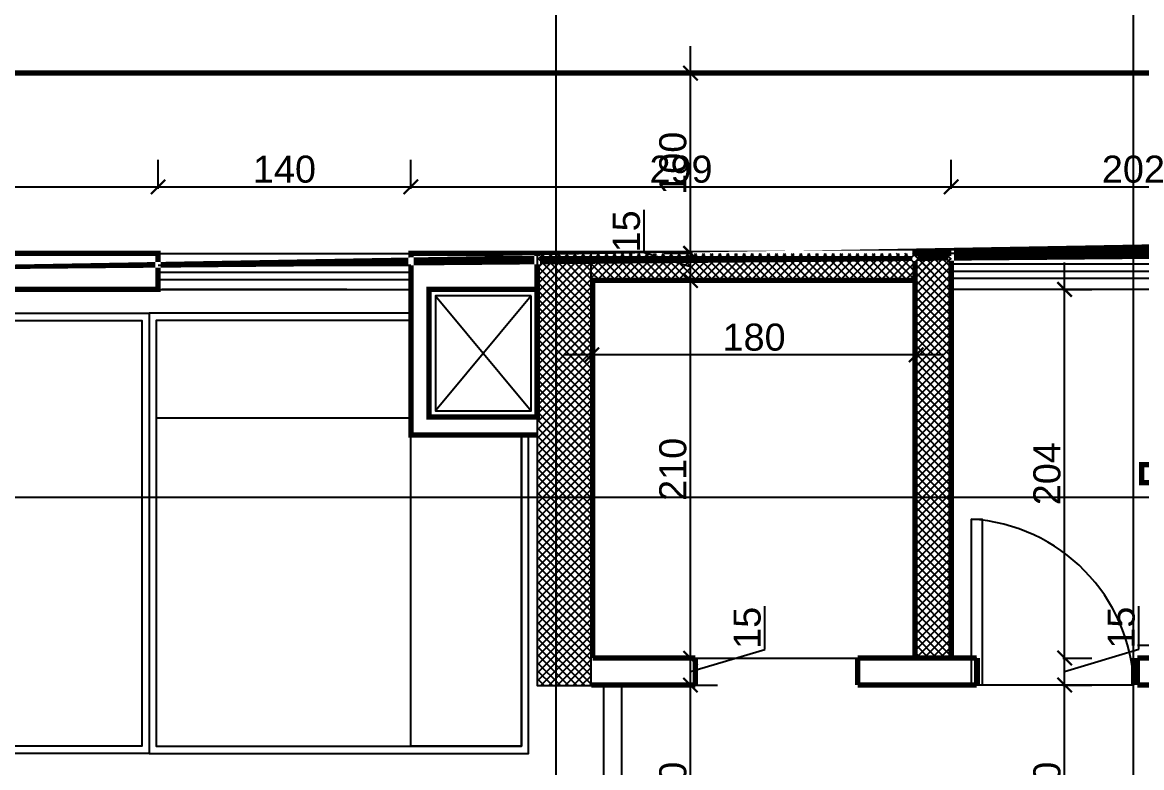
# Model space of a CAD drawing. Extents: x 250879 to 348495, y -51522 to -9360.
# Drawn here: x 298957 to 299577, y -40722 to -40309 of the extents above; entities that cross this region are included whole.
import ezdxf

# ---------------------------------------------------------------- set-up
doc = ezdxf.new("R2010")
doc.units = 0
doc.layers.get('0').update_dxf_attribs({"linetype": 'CONTINUOUS'})
doc.layers.get('DEFPOINTS').update_dxf_attribs({"color": 9, "linetype": 'CONTINUOUS'})
for name, color, linetype in [('AXIS', 1, 'CONTINUOUS'), ('COLUMN', 5, 'CONTINUOUS'), ('FURNITURE', 4, 'CONTINUOUS'), ('WALL', 7, 'CONTINUOUS')]:
    doc.layers.add(name, color=color, linetype=linetype)
doc.styles.get("Standard").update_dxf_attribs({"font": 'sanss___.ttf', "height": 15})
doc.dimstyles.new('STANDARD$0', dxfattribs={"dimscale": 0, "dimtxt": 12, "dimasz": 8, "dimexe": 15, "dimexo": 0.0625, "dimgap": 2, "dimtad": 1, "dimdec": 0, "dimzin": 0, "dimdsep": 46, "dimtxsty": 'Standard', "dimblk1": 'ARCHTICK', "dimblk2": 'ARCHTICK', "dimsah": 1, "dimcen": 0.09, "dimdle": 15, "dimclrd": 3, "dimclre": 3, "dimclrt": 3, "dimazin": 0, "dimtfac": 1, "dimtdec": 0, "dimtofl": 0, "dimtmove": 1, "dimatfit": 3, "dimldrblk": 'ARCHTICK', "dimfxl": 1.045499999999997, "dimfxlon": 1, "dimtolj": 1, "dimtzin": 0, "dimarcsym": 0})

# ---------------------------------------------------------------- blocks, each defined once
blk = doc.blocks.new('site77')
at = {"layer": 'WALL', "linetype": 'Continuous', "const_width": 3}
blk.add_lwpolyline([(159633.4182129309, -32835.69352747884), (157318.4182129309, -32835.69352747884), (157318.4182129309, -36546.69352747884), (159235.4182129309, -36546.69352747884)], dxfattribs=at)
blk = doc.blocks.new('_ARCHTICK')
at = {"color": 0, "linetype": 'ByBlock', "const_width": 0.15}
blk.add_lwpolyline([(-0.5, -0.5), (0.5, 0.5)], dxfattribs=at)
blk = doc.blocks.new('*D1643')
at = {"layer": 'DEFPOINTS', "color": 0, "linetype": 'Continuous', "transparency": 16777216}
for p in [(299272.5431168526, -40483.25682378446), (299452.3112933552, -40483.25682378446), (299272.5431168526, -40493.11784974261)]:
    blk.add_point(p, dxfattribs=at)
at = {"layer": 'WALL', "color": 3, "linetype": 'Continuous', "lineweight": -2, "transparency": 16777216}
for p, q in [((299272.5431168526, -40492.07234974261), (299272.5431168526, -40508.11784974261)), ((299452.3112933552, -40492.07234974261), (299452.3112933552, -40508.11784974261)), ((299467.3112933552, -40493.11784974261), (299257.5431168526, -40493.11784974261))]:
    blk.add_line(p, q, dxfattribs=at)
at = {"layer": 'WALL', "color": 3, "linetype": 'Continuous', "lineweight": -2, "transparency": 16777216, "xscale": 8, "yscale": 8, "zscale": 8, "rotation": 180}
blk.add_blockref('_ARCHTICK', (299272.5431168526, -40493.11784974261), dxfattribs=at)
at = {"layer": 'WALL', "color": 3, "linetype": 'Continuous', "lineweight": -2, "transparency": 16777216, "xscale": 8, "yscale": 8, "zscale": 8}
blk.add_blockref('_ARCHTICK', (299452.3112933552, -40493.11784974261), dxfattribs=at)
at = {"layer": 'WALL', "color": 3, "linetype": 'Continuous', "transparency": 16777216, "insert": (299362.4272051039, -40483.39151229405), "char_height": 15, "attachment_point": 5}
blk.add_mtext('\\A1;180', dxfattribs=at)
blk = doc.blocks.new('*D1840')
at = {"layer": 'DEFPOINTS', "color": 0, "linetype": 'Continuous', "transparency": 16777216}
for p in [(299320.4286952579, -40676.26470222425), (299327.1956362684, -40676.26470222425), (299324.9016371567, -40796.26470222432)]:
    blk.add_point(p, dxfattribs=at)
at = {"layer": 'WALL', "color": 3, "linetype": 'Continuous', "lineweight": -2, "transparency": 16777216}
for p, q in [((299327.1956362684, -40811.26470222432), (299327.1956362684, -40661.26470222425)), ((299326.1501362684, -40676.26470222425), (299342.1956362684, -40676.26470222425)), ((299326.1501362684, -40796.26470222432), (299342.1956362684, -40796.26470222432))]:
    blk.add_line(p, q, dxfattribs=at)
at = {"layer": 'WALL', "color": 3, "linetype": 'Continuous', "lineweight": -2, "transparency": 16777216, "xscale": 8, "yscale": 8, "zscale": 8}
for p, rotation in [((299327.1956362684, -40676.26470222425), 90), ((299327.1956362684, -40796.26470222432), 270)]:
    blk.add_blockref('_ARCHTICK', p, dxfattribs=dict(at, rotation=rotation))
at = {"layer": 'WALL', "color": 3, "linetype": 'Continuous', "transparency": 16777216, "insert": (299317.4692988198, -40736.26470222424), "char_height": 15, "attachment_point": 5, "rotation": 90}
blk.add_mtext('\\A1;120', dxfattribs=at)
blk = doc.blocks.new('*D1841')
at = {"layer": 'DEFPOINTS', "color": 0, "linetype": 'Continuous', "transparency": 16777216}
for p in [(299320.4286952579, -40661.41384755042), (299327.1956362684, -40661.41384755042), (299320.4286952579, -40676.26470222425)]:
    blk.add_point(p, dxfattribs=at)
at = {"layer": 'WALL', "color": 3, "linetype": 'Continuous', "lineweight": -2, "transparency": 16777216}
for p, q in [((299368.3746486141, -40656.48557118364), (299368.3746486141, -40632.56787571038)), ((299327.1956362684, -40691.26470222425), (299327.1956362684, -40646.41384755042)), ((299327.1956362684, -40668.83927488734), (299368.3746486141, -40656.48557118364)), ((299326.1501362684, -40661.41384755042), (299342.1956362684, -40661.41384755042)), ((299326.1501362684, -40676.26470222425), (299342.1956362684, -40676.26470222425))]:
    blk.add_line(p, q, dxfattribs=at)
at = {"layer": 'WALL', "color": 3, "linetype": 'Continuous', "lineweight": -2, "transparency": 16777216, "xscale": 8, "yscale": 8, "zscale": 8}
for p, rotation in [((299327.1956362684, -40661.41384755042), 90), ((299327.1956362684, -40676.26470222425), 270)]:
    blk.add_blockref('_ARCHTICK', p, dxfattribs=dict(at, rotation=rotation))
at = {"layer": 'WALL', "color": 3, "linetype": 'Continuous', "transparency": 16777216, "insert": (299358.6483111655, -40644.52672344696), "char_height": 15, "attachment_point": 5, "rotation": 90}
blk.add_mtext('\\A1;15', dxfattribs=at)
blk = doc.blocks.new('*D1842')
at = {"layer": 'DEFPOINTS', "color": 0, "linetype": 'Continuous', "transparency": 16777216}
for p in [(299327.1956362684, -40451.8335801827), (299343.1640286645, -40451.8335801827), (299320.4286952579, -40661.41384755042)]:
    blk.add_point(p, dxfattribs=at)
at = {"layer": 'WALL', "color": 3, "linetype": 'Continuous', "lineweight": -2, "transparency": 16777216}
for p, q in [((299327.1956362684, -40676.41384755042), (299327.1956362684, -40436.8335801827)), ((299328.2411362684, -40451.8335801827), (299312.1956362684, -40451.8335801827)), ((299326.1501362684, -40661.41384755042), (299342.1956362684, -40661.41384755042))]:
    blk.add_line(p, q, dxfattribs=at)
at = {"layer": 'WALL', "color": 3, "linetype": 'Continuous', "lineweight": -2, "transparency": 16777216, "xscale": 8, "yscale": 8, "zscale": 8}
for p, rotation in [((299327.1956362684, -40451.8335801827), 90), ((299327.1956362684, -40661.41384755042), 270)]:
    blk.add_blockref('_ARCHTICK', p, dxfattribs=dict(at, rotation=rotation))
at = {"layer": 'WALL', "color": 3, "linetype": 'Continuous', "transparency": 16777216, "insert": (299317.4692988198, -40556.62371386652), "char_height": 15, "attachment_point": 5, "rotation": 90}
blk.add_mtext('\\A1;210', dxfattribs=at)
blk = doc.blocks.new('*D1843')
at = {"layer": 'DEFPOINTS', "color": 0, "linetype": 'Continuous', "transparency": 16777216}
for p in [(299327.1956362684, -40436.8335801827), (299343.1640286645, -40436.8335801827), (299343.1640286645, -40451.8335801827)]:
    blk.add_point(p, dxfattribs=at)
at = {"layer": 'WALL', "color": 3, "linetype": 'Continuous', "lineweight": -2, "transparency": 16777216}
for p, q in [((299301.4692988198, -40436.61567894813), (299301.4692988198, -40412.69798347488)), ((299327.1956362684, -40466.8335801827), (299327.1956362684, -40421.8335801827)), ((299327.1956362684, -40444.3335801827), (299301.4692988198, -40436.61567894813)), ((299328.2411362684, -40436.8335801827), (299312.1956362684, -40436.8335801827)), ((299328.2411362684, -40451.8335801827), (299312.1956362684, -40451.8335801827))]:
    blk.add_line(p, q, dxfattribs=at)
at = {"layer": 'WALL', "color": 3, "linetype": 'Continuous', "lineweight": -2, "transparency": 16777216, "xscale": 8, "yscale": 8, "zscale": 8}
for p, rotation in [((299327.1956362684, -40436.8335801827), 90), ((299327.1956362684, -40451.8335801827), 270)]:
    blk.add_blockref('_ARCHTICK', p, dxfattribs=dict(at, rotation=rotation))
at = {"layer": 'WALL', "color": 3, "linetype": 'Continuous', "transparency": 16777216, "insert": (299291.7429613713, -40424.65683121146), "char_height": 15, "attachment_point": 5, "rotation": 90}
blk.add_mtext('\\A1;15', dxfattribs=at)
blk = doc.blocks.new('*D1844')
at = {"layer": 'DEFPOINTS', "color": 0, "linetype": 'Continuous', "transparency": 16777216}
for p in [(299327.1956362684, -40336.8335801827), (299360.2035648983, -40336.8335801827), (299343.1640286645, -40436.8335801827)]:
    blk.add_point(p, dxfattribs=at)
at = {"layer": 'WALL', "color": 3, "linetype": 'Continuous', "lineweight": -2, "transparency": 16777216}
for p, q in [((299327.1956362684, -40451.8335801827), (299327.1956362684, -40321.8335801827)), ((299328.2411362684, -40336.8335801827), (299312.1956362684, -40336.8335801827)), ((299328.2411362684, -40436.8335801827), (299312.1956362684, -40436.8335801827))]:
    blk.add_line(p, q, dxfattribs=at)
at = {"layer": 'WALL', "color": 3, "linetype": 'Continuous', "lineweight": -2, "transparency": 16777216, "xscale": 8, "yscale": 8, "zscale": 8}
for p, rotation in [((299327.1956362684, -40336.8335801827), 90), ((299327.1956362684, -40436.8335801827), 270)]:
    blk.add_blockref('_ARCHTICK', p, dxfattribs=dict(at, rotation=rotation))
at = {"layer": 'WALL', "color": 3, "linetype": 'Continuous', "transparency": 16777216, "insert": (299317.4692988198, -40386.83358018265), "char_height": 15, "attachment_point": 5, "rotation": 90}
blk.add_mtext('\\A1;100', dxfattribs=at)
blk = doc.blocks.new('*D1857')
at = {"layer": 'DEFPOINTS', "color": 0, "linetype": 'Continuous', "transparency": 16777216}
for p in [(299032.0539394549, -40399.95732398665), (298792.0539394551, -40436.8335801826), (299032.0539394549, -40436.8335801826)]:
    blk.add_point(p, dxfattribs=at)
at = {"layer": 'WALL', "color": 3, "linetype": 'Continuous', "lineweight": -2, "transparency": 16777216}
for p, q in [((298792.0539394551, -40401.00282398665), (298792.0539394551, -40384.95732398665)), ((299032.0539394549, -40401.00282398665), (299032.0539394549, -40384.95732398665)), ((298777.0539394551, -40399.95732398665), (299047.0539394549, -40399.95732398665))]:
    blk.add_line(p, q, dxfattribs=at)
at = {"layer": 'WALL', "color": 3, "linetype": 'Continuous', "lineweight": -2, "transparency": 16777216, "xscale": 8, "yscale": 8, "zscale": 8, "rotation": 180}
blk.add_blockref('_ARCHTICK', (298792.0539394551, -40399.95732398665), dxfattribs=at)
at = {"layer": 'WALL', "color": 3, "linetype": 'Continuous', "lineweight": -2, "transparency": 16777216, "xscale": 8, "yscale": 8, "zscale": 8}
blk.add_blockref('_ARCHTICK', (299032.0539394549, -40399.95732398665), dxfattribs=at)
at = {"layer": 'WALL', "color": 3, "linetype": 'Continuous', "transparency": 16777216, "insert": (298912.053939455, -40390.23098653809), "char_height": 15, "attachment_point": 5}
blk.add_mtext('\\A1;240', dxfattribs=at)
blk = doc.blocks.new('*D1858')
at = {"layer": 'DEFPOINTS', "color": 0, "linetype": 'Continuous', "transparency": 16777216}
for p in [(299172.2016450753, -40399.95732398665), (299032.0539394549, -40436.8335801826), (299172.2016450753, -40436.8335801827)]:
    blk.add_point(p, dxfattribs=at)
at = {"layer": 'WALL', "color": 3, "linetype": 'Continuous', "lineweight": -2, "transparency": 16777216}
for p, q in [((299032.0539394549, -40401.00282398665), (299032.0539394549, -40384.95732398665)), ((299172.2016450753, -40401.00282398665), (299172.2016450753, -40384.95732398665)), ((299017.0539394549, -40399.95732398665), (299187.2016450753, -40399.95732398665))]:
    blk.add_line(p, q, dxfattribs=at)
at = {"layer": 'WALL', "color": 3, "linetype": 'Continuous', "lineweight": -2, "transparency": 16777216, "xscale": 8, "yscale": 8, "zscale": 8, "rotation": 180}
blk.add_blockref('_ARCHTICK', (299032.0539394549, -40399.95732398665), dxfattribs=at)
at = {"layer": 'WALL', "color": 3, "linetype": 'Continuous', "lineweight": -2, "transparency": 16777216, "xscale": 8, "yscale": 8, "zscale": 8}
blk.add_blockref('_ARCHTICK', (299172.2016450753, -40399.95732398665), dxfattribs=at)
at = {"layer": 'WALL', "color": 3, "linetype": 'Continuous', "transparency": 16777216, "insert": (299102.1277922651, -40390.23098653809), "char_height": 15, "attachment_point": 5}
blk.add_mtext('\\A1;140', dxfattribs=at)
blk = doc.blocks.new('*D1859')
at = {"layer": 'DEFPOINTS', "color": 0, "linetype": 'Continuous', "transparency": 16777216}
for p in [(299471.6789134182, -40399.95732398665), (299172.2016450753, -40436.8335801827), (299471.6789134182, -40436.8335801827)]:
    blk.add_point(p, dxfattribs=at)
at = {"layer": 'WALL', "color": 3, "linetype": 'Continuous', "lineweight": -2, "transparency": 16777216}
for p, q in [((299172.2016450753, -40401.00282398665), (299172.2016450753, -40384.95732398665)), ((299471.6789134182, -40401.00282398665), (299471.6789134182, -40384.95732398665)), ((299157.2016450753, -40399.95732398665), (299486.6789134182, -40399.95732398665))]:
    blk.add_line(p, q, dxfattribs=at)
at = {"layer": 'WALL', "color": 3, "linetype": 'Continuous', "lineweight": -2, "transparency": 16777216, "xscale": 8, "yscale": 8, "zscale": 8, "rotation": 180}
blk.add_blockref('_ARCHTICK', (299172.2016450753, -40399.95732398665), dxfattribs=at)
at = {"layer": 'WALL', "color": 3, "linetype": 'Continuous', "lineweight": -2, "transparency": 16777216, "xscale": 8, "yscale": 8, "zscale": 8}
blk.add_blockref('_ARCHTICK', (299471.6789134182, -40399.95732398665), dxfattribs=at)
at = {"layer": 'WALL', "color": 3, "linetype": 'Continuous', "transparency": 16777216, "insert": (299321.9402792468, -40390.23098653809), "char_height": 15, "attachment_point": 5}
blk.add_mtext('\\A1;299', dxfattribs=at)
blk = doc.blocks.new('*D1860')
at = {"layer": 'DEFPOINTS', "color": 0, "linetype": 'Continuous', "transparency": 16777216}
for p in [(299673.7016450752, -40399.95732398665), (299471.6789134182, -40436.8335801827), (299673.7016450752, -40436.8335801827)]:
    blk.add_point(p, dxfattribs=at)
at = {"layer": 'WALL', "color": 3, "linetype": 'Continuous', "lineweight": -2, "transparency": 16777216}
for p, q in [((299471.6789134182, -40401.00282398665), (299471.6789134182, -40384.95732398665)), ((299673.7016450752, -40401.00282398665), (299673.7016450752, -40384.95732398665)), ((299456.6789134182, -40399.95732398665), (299688.7016450752, -40399.95732398665))]:
    blk.add_line(p, q, dxfattribs=at)
at = {"layer": 'WALL', "color": 3, "linetype": 'Continuous', "lineweight": -2, "transparency": 16777216, "xscale": 8, "yscale": 8, "zscale": 8, "rotation": 180}
blk.add_blockref('_ARCHTICK', (299471.6789134182, -40399.95732398665), dxfattribs=at)
at = {"layer": 'WALL', "color": 3, "linetype": 'Continuous', "lineweight": -2, "transparency": 16777216, "xscale": 8, "yscale": 8, "zscale": 8}
blk.add_blockref('_ARCHTICK', (299673.7016450752, -40399.95732398665), dxfattribs=at)
at = {"layer": 'WALL', "color": 3, "linetype": 'Continuous', "transparency": 16777216, "insert": (299572.6902792467, -40390.23098653809), "char_height": 15, "attachment_point": 5}
blk.add_mtext('\\A1;202', dxfattribs=at)
blk = doc.blocks.new('*D1907')
at = {"layer": 'DEFPOINTS', "color": 0, "linetype": 'Continuous', "transparency": 16777216}
for p in [(299517.4438147074, -40676.2647022241), (299534.5546247707, -40676.2647022241), (299485.0539394549, -40796.26470222426)]:
    blk.add_point(p, dxfattribs=at)
at = {"layer": 'WALL', "color": 3, "linetype": 'Continuous', "lineweight": -2, "transparency": 16777216}
for p, q in [((299534.5546247707, -40811.26470222426), (299534.5546247707, -40661.2647022241)), ((299533.5091247707, -40676.2647022241), (299549.5546247707, -40676.2647022241)), ((299533.5091247707, -40796.26470222426), (299549.5546247707, -40796.26470222426))]:
    blk.add_line(p, q, dxfattribs=at)
at = {"layer": 'WALL', "color": 3, "linetype": 'Continuous', "lineweight": -2, "transparency": 16777216, "xscale": 8, "yscale": 8, "zscale": 8}
for p, rotation in [((299534.5546247707, -40676.2647022241), 90), ((299534.5546247707, -40796.26470222426), 270)]:
    blk.add_blockref('_ARCHTICK', p, dxfattribs=dict(at, rotation=rotation))
at = {"layer": 'WALL', "color": 3, "linetype": 'Continuous', "transparency": 16777216, "insert": (299524.8282873221, -40736.26470222414), "char_height": 15, "attachment_point": 5, "rotation": 90}
blk.add_mtext('\\A1;120', dxfattribs=at)
blk = doc.blocks.new('*D1908')
at = {"layer": 'DEFPOINTS', "color": 0, "linetype": 'Continuous', "transparency": 16777216}
for p in [(299485.8792930564, -40661.26470222425), (299534.5546247707, -40661.26470222425), (299517.4438147074, -40676.2647022241)]:
    blk.add_point(p, dxfattribs=at)
at = {"layer": 'WALL', "color": 3, "linetype": 'Continuous', "lineweight": -2, "transparency": 16777216}
for p, q in [((299575.7336371164, -40656.41099852048), (299575.7336371164, -40632.49330304722)), ((299534.5546247707, -40691.2647022241), (299534.5546247707, -40646.26470222425)), ((299534.5546247707, -40668.76470222418), (299575.7336371164, -40656.41099852048)), ((299533.5091247707, -40661.26470222425), (299549.5546247707, -40661.26470222425)), ((299533.5091247707, -40676.2647022241), (299549.5546247707, -40676.2647022241))]:
    blk.add_line(p, q, dxfattribs=at)
at = {"layer": 'WALL', "color": 3, "linetype": 'Continuous', "lineweight": -2, "transparency": 16777216, "xscale": 8, "yscale": 8, "zscale": 8}
for p, rotation in [((299534.5546247707, -40661.26470222425), 90), ((299534.5546247707, -40676.2647022241), 270)]:
    blk.add_blockref('_ARCHTICK', p, dxfattribs=dict(at, rotation=rotation))
at = {"layer": 'WALL', "color": 3, "linetype": 'Continuous', "transparency": 16777216, "insert": (299566.0072996678, -40644.45215078381), "char_height": 15, "attachment_point": 5, "rotation": 90}
blk.add_mtext('\\A1;15', dxfattribs=at)
blk = doc.blocks.new('*D1909')
at = {"layer": 'DEFPOINTS', "color": 0, "linetype": 'Continuous', "transparency": 16777216}
for p in [(299501.0895254344, -40456.8335801827), (299534.5546247707, -40456.8335801827), (299485.8792930564, -40661.26470222425)]:
    blk.add_point(p, dxfattribs=at)
at = {"layer": 'WALL', "color": 3, "linetype": 'Continuous', "lineweight": -2, "transparency": 16777216}
for p, q in [((299534.5546247707, -40676.26470222425), (299534.5546247707, -40441.8335801827)), ((299533.5091247707, -40456.8335801827), (299549.5546247707, -40456.8335801827)), ((299533.5091247707, -40661.26470222425), (299549.5546247707, -40661.26470222425))]:
    blk.add_line(p, q, dxfattribs=at)
at = {"layer": 'WALL', "color": 3, "linetype": 'Continuous', "lineweight": -2, "transparency": 16777216, "xscale": 8, "yscale": 8, "zscale": 8}
for p, rotation in [((299534.5546247707, -40456.8335801827), 90), ((299534.5546247707, -40661.26470222425), 270)]:
    blk.add_blockref('_ARCHTICK', p, dxfattribs=dict(at, rotation=rotation))
at = {"layer": 'WALL', "color": 3, "linetype": 'Continuous', "transparency": 16777216, "insert": (299524.8282873221, -40559.04914120343), "char_height": 15, "attachment_point": 5, "rotation": 90}
blk.add_mtext('\\A1;204', dxfattribs=at)

msp = doc.modelspace()

# ---------------------------------------------------------------- hatches: boundary and pattern name
at = {"layer": 'AXIS'}
h = msp.add_hatch(dxfattribs=at)
h.set_pattern_fill('ANSI37', color=256, style=0)
h.set_pattern_definition([(135, (579759.1977379785, -20279.23842456501), (2.245064030267288, 2.245064030267288), []), (45.00000000000001, (579759.1977379785, -20279.23842456501), (2.245064030267288, -2.245064030267288), [])])
h.paths.add_polyline_path([(299272.2016450753, -40676.6026650318), (299272.2016450753, -40436.90680259506), (299242.2016450753, -40436.90680259506), (299242.2016450753, -40676.6026650318)])
h = msp.add_hatch(dxfattribs=at)
h.set_pattern_fill('ANSI37', color=256, style=0)
h.set_pattern_definition([(45, (19386.18282051483, -20279.16520215265), (-2.245064030267288, 2.245064030267288), []), (135, (19386.18282051483, -20279.16520215265), (-2.245064030267288, -2.245064030267288), [])])
h.paths.add_polyline_path([(299460.6789134183, -40436.8335801827), (299272.2016450753, -40436.83358018269), (299272.2016450753, -40571.99816644875), (299272.964657624, -40571.99816644875), (299272.964657624, -40451.8335801827), (299460.6789134182, -40451.8335801827)])
h = msp.add_hatch(dxfattribs=at)
h.set_pattern_fill('ANSI37', color=256, style=0)
h.set_pattern_definition([(45, (19377.18282051483, -20279.16520215265), (-2.245064030267288, 2.245064030267288), []), (135, (19377.18282051483, -20279.16520215265), (-2.245064030267288, -2.245064030267288), [])])
h.paths.add_polyline_path([(299471.6789134182, -40436.8335801827), (299451.6789134182, -40436.8335801827), (299451.6789134182, -40451.8335801827), (299471.6789134182, -40451.8335801827)])
h.paths.add_polyline_path([(299466.6789134182, -40451.8335801827), (299451.6789134182, -40451.8335801827), (299451.6789134182, -40571.99816644875), (299466.6789134183, -40571.99816644875)])
h.paths.add_polyline_path([(299471.6789134182, -40456.8335801827), (299471.6789134182, -40451.8335801827), (299466.6789134182, -40451.8335801827), (299466.6789134182, -40571.99816644875), (299471.6789134182, -40571.99816644874)])
h.paths.add_polyline_path([(299471.6789134182, -40571.99816644875), (299466.6789134182, -40571.99816644875), (299466.6789134182, -40661.26470222425), (299471.6789134182, -40661.26470222426)])
h.paths.add_polyline_path([(299466.6789134182, -40571.99816644875), (299451.6789134182, -40571.99816644874), (299451.6789134182, -40661.26470222425), (299466.6789134182, -40661.26470222425)])

# ---------------------------------------------------------------- linework, layer by layer
for p, q in [((299252.5308176074, -39780.65993761762), (299252.5308176074, -43810.85676950975)), ((299572.6902792467, -43775.49368870068), (299572.6902792467, -40045.98190001406)), ((299238.9058619047, -40460.44577980888), (299185.8353684736, -40524.16440517976)), ((299185.8353684736, -40460.44577980888), (299238.9058619047, -40524.16440517976)), ((298466.3576365581, -40571.99816644875), (300794.0714450032, -40571.99816644875))]:
    msp.add_line(p, q, dxfattribs=at)
at = {"layer": 'AXIS', "const_width": 3}
msp.add_lwpolyline([(299577.3190104521, -40554.04914120348), (299766.3190104521, -40554.04914120348), (299766.3190104521, -40564.04914120347), (299577.3190104521, -40564.04914120347), (299577.3190104521, -40554.04914120348)], dxfattribs=at)
at = {"layer": 'COLUMN'}
msp.add_lwpolyline([(299272.2016450753, -40676.52944261944), (299272.2016450753, -40436.8335801827), (299242.2016450753, -40436.8335801827), (299242.2016450753, -40676.52944261944)], close=True, dxfattribs=at)
at = {"layer": 'FURNITURE', "ltscale": 3}
for p, q in [((299032.053939455, -40436.8335801827), (299242.2016450753, -40436.8335801827)), ((299673.7016450752, -40436.8335801827), (299471.6789134182, -40436.8335801827)), ((299673.7016450752, -40442.8335801827), (299471.6789134182, -40442.8335801827)), ((299032.0539394549, -40443.29282158825), (299172.2016450753, -40443.29282158825)), ((299673.7016450752, -40446.8335801827), (299471.6789134182, -40446.8335801827)), ((299032.0539394549, -40451.29282158825), (299172.2016450753, -40451.29282158825)), ((299673.7016450752, -40450.8335801827), (299471.6789134182, -40450.8335801827)), ((299032.053939455, -40456.8335801827), (299172.2016450753, -40456.8335801827))]:
    msp.add_line(p, q, dxfattribs=at)
at = {"layer": 'FURNITURE'}
for p, q in [((299329.8661026051, -40661.26470222425), (299419.8661026051, -40661.26470222425)), ((299486.0683068661, -40676.26470222408), (299486.0683068661, -40661.26470222419)), ((299486.0683068661, -40676.26470222402), (299486.0683068661, -40661.26470222419)), ((299572.8792930564, -40676.26470222425), (299486.0683068661, -40676.26470222402))]:
    msp.add_line(p, q, dxfattribs=at)
at = {"layer": 'FURNITURE', "ltscale": 3}
msp.add_lwpolyline([(299574.8792930564, -40654.2010959027), (299873.1789134181, -40654.2010959027), (299873.1789134181, -40456.8335801827), (299471.6789134182, -40456.8335801827), (299471.6789134182, -40661.26470222425), (299485.8792930564, -40661.26470222425)], dxfattribs=at)
at = {"layer": 'FURNITURE'}
for points in [[(298846.6078186829, -40470.00272645798), (299027.0957747313, -40470.00272645798), (299027.0957747313, -40714.23268532965), (298846.6078186829, -40714.23268532965)], [(298850.6078186829, -40474.00272645798), (299023.0957747313, -40474.00272645798), (299023.0957747313, -40710.23268532965), (298850.6078186829, -40710.23268532965)], [(299172.2016450753, -40474.00272645798), (299031.0957747313, -40474.00272645798), (299031.0957747313, -40528.11341089519), (299172.2016450753, -40528.11341089519)], [(299172.2016450753, -40537.60314334029), (299233.4681706146, -40537.60314334029), (299233.4681706146, -40710.23268532965), (299172.2016450753, -40710.23268532965)]]:
    msp.add_lwpolyline(points, close=True, dxfattribs=at)
for points in [[(299172.2016450753, -40470.00272645798), (299027.0957747313, -40470.00272645798), (299027.0957747313, -40714.23268532965), (299237.4681706146, -40714.23268532965), (299237.4681706146, -40537.60314334029)], [(299172.2016450753, -40474.00272645798), (299031.0957747313, -40474.00272645798), (299031.0957747313, -40710.23268532965), (299233.4681706146, -40710.23268532965), (299233.4681706146, -40537.60314334029)]]:
    msp.add_lwpolyline(points, dxfattribs=at)
at = {"layer": 'FURNITURE', "flags": 128}
msp.add_lwpolyline([(299482.8792930564, -40676.26470222425), (299482.8792930564, -40584.30135127206), (299488.8792930564, -40584.30135127206), (299488.8792930564, -40676.26470222425), (299482.8792930563, -40676.26470222425)], dxfattribs=at)
at = {"layer": 'FURNITURE'}
msp.add_arc((299477.3377235193, -40679.7455703727), 95.6049577828679, 2.086535549037412, 86.67709066890728, dxfattribs=at)
at = {"layer": 'WALL', "linetype": 'Continuous'}
for p, q in [((299032.0539394549, -40447.29282158825), (299172.2016450753, -40447.29282158825)), ((299451.6789134182, -40571.26470222422), (299451.6789134182, -40661.26470222437)), ((299486.0683068661, -40676.26470222408), (299486.0683068661, -40661.26470222419)), ((299486.0683068661, -40676.26470222402), (299486.0683068661, -40661.26470222419))]:
    msp.add_line(p, q, dxfattribs=at)
at = {"layer": 'WALL', "ltscale": 3}
for p, q in [((299136.7550250011, -40456.8335801827), (299034.2410119695, -40456.8335801827)), ((299136.7550250011, -40456.8335801827), (299034.2410119695, -40456.8335801827)), ((299242.2016450753, -40456.83358018271), (299242.2016450754, -40625.23163067306)), ((299486.0683068661, -40676.26470222425), (299486.0683068661, -40661.26470222419)), ((299279.0002899929, -40676.26470222427), (299279.0002899929, -40796.26470222433)), ((299289.0002899931, -40676.26470222425), (299289.0002899931, -40796.26470222431))]:
    msp.add_line(p, q, dxfattribs=at)
at = {"layer": 'WALL', "color": 4, "linetype": 'Continuous', "const_width": 3}
msp.add_lwpolyline([(300353.8278194645, -43642.32733897838), (299572.6902792467, -43575.47947551386), (298791.552739029, -43642.32733898077), (298791.5527390286, -43513.39069356926), (298670.9905848664, -43513.39069356932), (298670.9905848664, -43392.32733898071), (298582.0539394518, -43392.32733900652), (298665.236968464, -42179.49816646666), (298607.6228174134, -42179.49816644869), (298607.6228174134, -41756.99816644869), (298665.0821065084, -41755.95524424614), (298582.0539394518, -40551.83358015688), (298670.9905848664, -40551.83358015688), (298670.9905848665, -40438.53421623383), (300474.389973627, -40435.93481186018), (300474.3899736266, -40551.83358018242), (300563.3266190416, -40551.83358015688), (300478.3372092702, -41972.08045958171), (300563.3266190416, -43392.32733900652), (300474.389973627, -43392.32733897771), (300474.3899736269, -43513.39069356932), (300353.3266190384, -43513.39069356932), (300353.3266190384, -43642.28444745681)], dxfattribs=at)
at = {"layer": 'WALL', "linetype": 'Continuous', "const_width": 3}
for points in [[(298792.0539394551, -40436.83358018252), (298792.0539394551, -40456.8335801826), (299032.0539394549, -40456.83358018252), (299032.0539394549, -40436.8335801827), (298792.053939455, -40436.83358015165)], [(299242.2016450753, -40436.8335801827), (299182.2016450753, -40436.8335801827), (299172.2016450753, -40436.8335801827), (299172.2016450753, -40527.60314334029), (299172.2016450753, -40537.60314334029), (299242.2016450753, -40537.60314334029)], [(299242.2016450753, -40436.8335801827), (299242.2016450753, -40456.83358018252), (299182.2016450753, -40456.83358018252), (299182.2016450753, -40527.60314334029), (299242.2016450753, -40527.60314334029), (299242.2016450753, -40456.83358018252)], [(299451.6789134182, -40436.8335801827), (299242.2016450756, -40436.8335801827)], [(299471.6789134182, -40436.8335801827), (299451.6789134182, -40436.8335801827), (299451.6789134182, -40661.26470222425)], [(299471.6789134182, -40456.8335801827), (299471.6789134182, -40436.8335801827), (299451.6789134182, -40436.8335801827)], [(299451.6789134182, -40451.8335801827), (299272.964657624, -40451.8335801827), (299272.964657624, -40661.26470222425)], [(299471.6789134182, -40456.8335801827), (299471.6789134182, -40661.26470222425)], [(299574.8792930564, -40661.26470222425), (299873.1789134181, -40661.26470222425), (299873.1789134181, -40456.8335801827), (299673.7016450752, -40456.8335801827)], [(299329.8661026051, -40661.26470222425), (299272.964657624, -40661.26470222425)], [(299329.8661026051, -40661.26470222425), (299329.8661026051, -40676.26470222425)], [(299485.8792930564, -40661.26470222425), (299419.8661026051, -40661.26470222425)], [(299419.8661026051, -40661.26470222425), (299419.8661026051, -40676.26470222425)], [(299485.8792930564, -40661.26470222425), (299485.8792930564, -40676.26470222425)], [(299486.0683068661, -40661.26470222422), (299486.0683068661, -40676.26470222422)], [(299572.8792930564, -40676.26470222422), (299572.8792930564, -40661.26470222422)], [(299574.8792930564, -40661.26470222425), (299574.8792930564, -40676.26470222425)], [(299329.8661026051, -40676.26470222425), (299272.2016450753, -40676.26470222425)], [(299485.8792930564, -40676.26470222425), (299419.8661026051, -40676.26470222425)], [(299574.8792930564, -40676.26470222425), (299893.1789134181, -40676.26470222425)]]:
    msp.add_lwpolyline(points, dxfattribs=at)
at = {"layer": 'WALL', "linetype": 'Continuous', "ltscale": 3}
msp.add_lwpolyline([(299032.053939455, -40456.8335801827), (299072.053939455, -40456.8335801827)], dxfattribs=at)
at = {"layer": 'WALL', "linetype": 'Continuous'}
msp.add_lwpolyline([(299238.9058619047, -40460.44577980888), (299185.8353684736, -40460.44577980888), (299185.8353684736, -40524.16440517976), (299238.9058619047, -40524.16440517976)], close=True, dxfattribs=at)

# ---------------------------------------------------------------- block references
msp.add_blockref('site77', (141046.5317091848, -7501.140052703857), dxfattribs=at)

# ---------------------------------------------------------------- dimensions: what is measured, and where the dimension line sits
for base, p1, p2, picture, middle in [((299327.1956362684, -40336.8335801827), (299343.1640286645, -40436.8335801827), (299360.2035648983, -40336.8335801827), '*D1844', (299317.4692988198, -40386.83358018265)), ((299327.1956362684, -40436.8335801827), (299343.1640286645, -40451.8335801827), (299343.1640286645, -40436.8335801827), '*D1843', (299291.7429613713, -40434.61567894809)), ((299327.1956362684, -40451.8335801827), (299320.4286952579, -40661.41384755042), (299343.1640286645, -40451.8335801827), '*D1842', (299317.4692988198, -40556.62371386652)), ((299534.5546247707, -40456.8335801827), (299485.8792930564, -40661.26470222425), (299501.0895254344, -40456.8335801827), '*D1909', (299524.8282873221, -40559.04914120343)), ((299327.1956362684, -40661.41384755042), (299320.4286952579, -40676.26470222425), (299320.4286952579, -40661.41384755042), '*D1841', (299358.6483111655, -40654.48557118359)), ((299534.5546247707, -40661.26470222425), (299517.4438147074, -40676.2647022241), (299485.8792930564, -40661.26470222425), '*D1908', (299566.0072996678, -40654.41099852043)), ((299327.1956362684, -40676.26470222425), (299324.9016371567, -40796.26470222432), (299320.4286952579, -40676.26470222425), '*D1840', (299317.4692988198, -40736.26470222424)), ((299534.5546247707, -40676.2647022241), (299485.0539394549, -40796.26470222426), (299517.4438147074, -40676.2647022241), '*D1907', (299524.8282873221, -40736.26470222414))]:
    dim = msp.add_linear_dim(base=base, p1=p1, p2=p2, angle=90, dimstyle='STANDARD$0', override={"dimscale": 1}, dxfattribs=at)
    dim.commit()
    dim.dimension.update_dxf_attribs({"geometry": picture, "text_midpoint": middle})
for base, p1, p2, picture, middle in [((299032.0539394549, -40399.95732398665), (298792.0539394551, -40436.8335801826), (299032.0539394549, -40436.8335801826), '*D1857', (298912.053939455, -40390.23098653809)), ((299172.2016450753, -40399.95732398665), (299032.0539394549, -40436.8335801826), (299172.2016450753, -40436.8335801827), '*D1858', (299102.1277922651, -40390.23098653809)), ((299471.6789134182, -40399.95732398665), (299172.2016450753, -40436.8335801827), (299471.6789134182, -40436.8335801827), '*D1859', (299321.9402792468, -40390.23098653809)), ((299673.7016450752, -40399.95732398665), (299471.6789134182, -40436.8335801827), (299673.7016450752, -40436.8335801827), '*D1860', (299572.6902792467, -40390.23098653809)), ((299272.5431168526, -40493.11784974261), (299452.3112933552, -40483.25682378446), (299272.5431168526, -40483.25682378446), '*D1643', (299362.4272051039, -40483.39151229405))]:
    dim = msp.add_linear_dim(base=base, p1=p1, p2=p2, dimstyle='STANDARD$0', override={"dimscale": 1}, dxfattribs=at)
    dim.commit()
    dim.dimension.update_dxf_attribs({"geometry": picture, "text_midpoint": middle})

doc.saveas('drawing.dxf')
